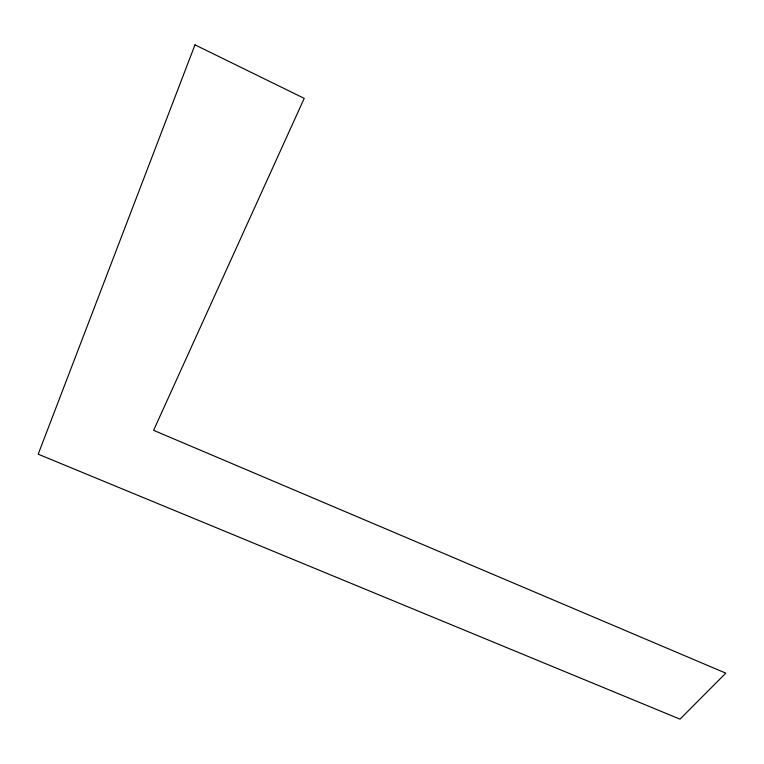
<?xml version="1.0" encoding="UTF-8"?>
<svg xmlns="http://www.w3.org/2000/svg" width="764" height="764" viewBox="0 0 764 764"><rect width="100%" height="100%" fill="white"/><g stroke="black" fill="none" stroke-linecap="round" stroke-linejoin="round"><path stroke-width="1.15" d="M194.982 44.847L38.2 454.188L680.008 719.153L725.8 673.151L153.593 430.323L304.215 98.355L194.982 44.847"/></g></svg>
